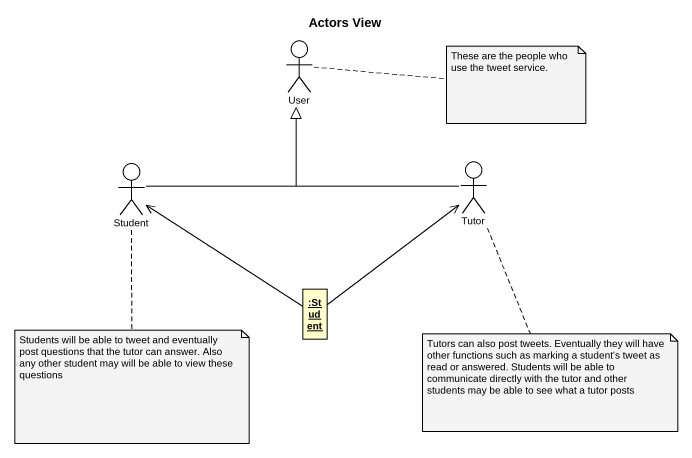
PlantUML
@startuml
title Actors View
allowmixing
hide circle
hide empty members
actor User
actor Student
actor Tutor
object ":Student" as Student_2
Student -up-|> User
Tutor -up-|> User
Student_2 -left-> Student
Student_2 -up-> Tutor
note right of User : These are the people who use the tweet service.
note bottom of Student : Students will be able to tweet and eventually post questions that the tutor can answer. Also any other student may will be able to view these questions
note bottom of Tutor : Tutors can also post tweets. Eventually they will have other functions such as marking a student's tweet as read or answered. Students will be able to communicate directly with the tutor and other students may be able to see what a tutor posts
@enduml
